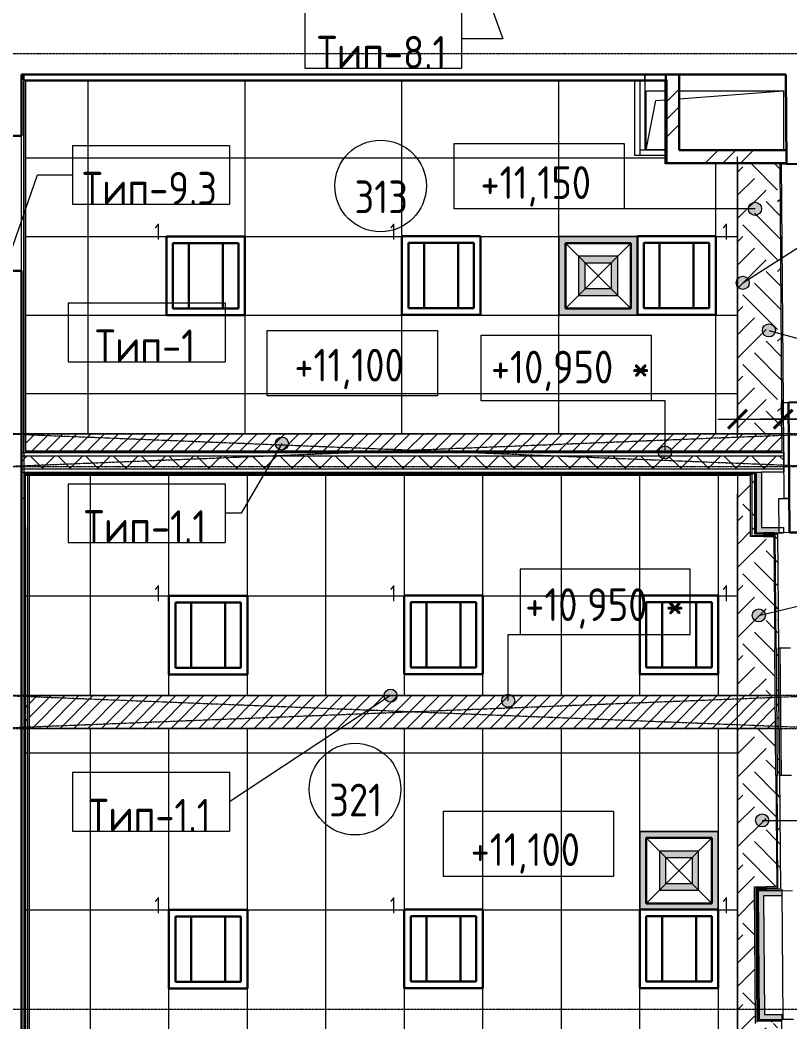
# Model space of a CAD drawing. Header units: millimetres. Extents: x -10438 to 68527, y -5058 to 44223.
# Drawn here: x 49149 to 55035, y 12846 to 20501 of the extents above; entities that cross this region are included whole.
import ezdxf

# ---------------------------------------------------------------- set-up
doc = ezdxf.new("R2010")
doc.units = ezdxf.units.MM
for name, pattern in [('ADSK_Линия сетки', [25, 20, -2.5, 0, -2.5]), ('ADSK_Штриховая_ш3 п1_5', [4.5, 3, -1.5]), ('ADSK_Штрихпунктирная 2 точки_ш15 п1_5 п1_5 п1_5', [19.5, 15, -1.5, 0, -1.5, 0, -1.5])]:
    doc.linetypes.add(name, pattern=pattern)
for name, color, linetype, lineweight in [('Аннотация', 7, 'Continuous', 20), ('Марки', 7, 'Continuous', 20), ('Марки помещений', 7, 'Continuous', 20), ('Обобщенные модели', 7, 'Continuous', 18), ('Оси', 7, 'Continuous', 9), ('Отметки', 7, 'Continuous', 9), ('Перекрытие', 7, 'Continuous', 18), ('Потолки', 7, 'Continuous', 9), ('Потолки штриховка', 7, 'Continuous', 9), ('Размеры', 7, 'Continuous', 9), ('Размеры-100', 7, 'Continuous', 9), ('Стены внутренние', 7, 'Continuous', 18), ('Стены наружные', 7, 'Continuous', 18), ('Стены несущие', 7, 'Continuous', 30), ('Стены отделка', 7, 'Continuous', 30), ('Стены штриховка', 7, 'Continuous', 9), ('Узлы', 7, 'Continuous', 18)]:
    doc.layers.add(name, color=color, linetype=linetype, lineweight=lineweight)
doc.layers.add('Линии', color=7, linetype='Continuous', lineweight=9, true_color=0x00a600)
doc.styles.add('GOST Common_1', font='GOST_Common.ttf', dxfattribs={"width": 0.9, "height": 250})
doc.styles.add('GOST Common_2', font='GOST_Common.ttf', dxfattribs={"width": 0.9, "height": 250})
doc.styles.add('GOST Common_4', font='GOST_Common.ttf', dxfattribs={"width": 0.8, "height": 350})
doc.styles.add('GOST Common_B', font='', dxfattribs={"width": 0.9, "height": 250})
doc.styles.get('GOST Common_B').set_extended_font_data('GOST Common', bold=True)
doc.dimstyles.new('ADSK_Основной_2_5_мм_Округление_до_10_мм', dxfattribs={"dimscale": 304.8, "dimtxt": 251.428749, "dimasz": 0.463911, "dimexe": 0.492126, "dimexo": 0.492126, "dimgap": 0.098425, "dimtad": 1, "dimdec": 0, "dimrnd": 10, "dimdsep": 46, "dimtxsty": 'GOST Common_2', "dimblk1": 'OBLIQUE', "dimblk2": 'OBLIQUE', "dimsah": 1, "dimcen": 0.09, "dimdle": 0.492126, "dimazin": 2, "dimtfac": 1, "dimtdec": 4, "dimtix": 1, "dimtmove": 1, "dimatfit": 3, "dimfxl": 1, "dimtvp": 1, "dimtolj": 1, "dimtzin": 0, "dimlwd": 20, "dimlwe": 20, "dimarcsym": 2})
pattern_1 = [(45, (0, 0), (-381.661, 381.661), []), (45, (134.94, 0), (0, 763.322), []), (45, (-134.94, 0), (0, 763.322), [])]
pattern_2 = [(45, (0, 0), (-53.03301, 53.03301), [])]
pattern_3 = [(45, (0, 444.5), (0, 533.4003), [377.171, -377.171]), (45, (88.9, 355.6), (0, 533.4003), [377.171, -377.171]), (45, (177.8, 266.7), (0, 533.4003), [377.171, -377.171]), (315, (266.7, 266.7), (533.4003, 0), [377.171, -377.171]), (315, (355.6, 355.6), (533.4003, 0), [377.171, -377.171]), (315, (444.5, 444.5), (533.4003, 0), [377.171, -377.171])]

# ---------------------------------------------------------------- blocks, each defined once
blk = doc.blocks.new('GM_Отверстие прямоугольное _в плите_ - Отверстие-6225570-План потолков 3-го этажа')
at = {"layer": 'Обобщенные модели'}
for p, q in [((-525, -225), (-525, 225)), ((-525, 225), (-379.1, 225)), ((-525, -225), (-525, 225)), ((-525, 225), (-379.1, 225)), ((-450, 150), (-379.1, 155.5)), ((-273.1, 225), (525, 225)), ((-273.1, 163.6), (525, 225)), ((-273.1, 225), (525, 225)), ((525, 225), (525, -225)), ((525, 225), (525, -225)), ((-525, -225), (-450, 150)), ((-379.1, -225), (-525, -225)), ((-379.1, -225), (-525, -225)), ((525, -225), (-273.1, -225)), ((525, -225), (-273.1, -225))]:
    blk.add_line(p, q, dxfattribs=at)
blk = doc.blocks.new('ADSK_Марка_Помещение_ОдноЗначение - Номер-159740-План потолков 3-го этажа')
at = {"layer": 'Марки помещений'}
blk.add_circle((0, 0), 3.5, dxfattribs=at)
blk = doc.blocks.new('Высотные отметки - Рамка-12095-План потолков 3-го этажа')
at = {"layer": 'Аннотация'}
for p, q in [((-6.5, 0), (-6.5, 5)), ((-6.5, 5), (6.5, 5)), ((6.5, 5), (6.5, 0)), ((6.5, 0), (-6.5, 0))]:
    blk.add_line(p, q, dxfattribs=at)
blk = doc.blocks.new('ADSK_Марка_Потолок - ADSK_Марка и Смещение от уровня-155896-План потолков 3-го этажа')
at = {"layer": 'Марки'}
for p, q in [((-6, 4.5), (-6, 0)), ((-6, 4.5), (6, 4.5)), ((6, 4.5), (6, 0)), ((-6, 0), (6, 0))]:
    blk.add_line(p, q, dxfattribs=at)
blk = doc.blocks.new('DIMBLOCK19-План потолков 3-го этажа')
at = {"layer": 'Размеры-100', "lineweight": 20, "transparency": 16777216}
for p, q in [((54633.3, 17452), (54633.3, 17602)), ((54983.3, 17452), (54983.3, 17602)), ((54483.3, 17452), (55133.3, 17452)), ((54633.3, 17452), (54633.3, 17402)), ((55834.5, 17452), (54808.3, 17452)), ((54983.3, 17452), (54983.3, 17429.9)), ((56307.5, 17452), (55834.5, 17452))]:
    blk.add_line(p, q, dxfattribs=at)
at = {"layer": 'Размеры-100', "lineweight": 40, "transparency": 16777216}
for p, q in [((54633.3, 17452), (54704, 17522.7)), ((54983.3, 17452), (55054, 17522.7)), ((54633.3, 17452), (54562.6, 17381.3)), ((54983.3, 17452), (54912.6, 17381.3))]:
    blk.add_line(p, q, dxfattribs=at)
at = {"layer": 'Размеры-100', "color": 0, "lineweight": 20, "transparency": 16777216, "insert": (55834.5, 17808.7), "char_height": 250, "width": 567.632, "attachment_point": 1, "line_spacing_factor": 1.022761, "style": 'GOST Common_2'}
blk.add_mtext('350', dxfattribs=at)
blk = doc.blocks.new('_Oblique')
at = {"color": 0, "linetype": 'ByBlock', "lineweight": -2}
blk.add_line((-0.5, -0.5), (0.5, 0.5), dxfattribs=at)

msp = doc.modelspace()

# ---------------------------------------------------------------- hatches: boundary and pattern name
at = {"layer": 'Аннотация', "lineweight": 9}
h = msp.add_hatch(color=256, dxfattribs=at)
edge = h.paths.add_edge_path()
edge.add_arc((54673.571, 18493.79), 50, 0, 360)
at = {"layer": 'Марки'}
h = msp.add_hatch(color=256, dxfattribs=at)
edge = h.paths.add_edge_path()
edge.add_arc((54873.956, 18130.276), 50, 0, 360)
h = msp.add_hatch(color=256, dxfattribs=at)
edge = h.paths.add_edge_path()
edge.add_arc((51151.387, 17265.352), 50, 0, 360)
h = msp.add_hatch(color=256, dxfattribs=at)
edge = h.paths.add_edge_path()
edge.add_arc((54796.621, 15952.893), 50, 0, 360)
h = msp.add_hatch(color=256, dxfattribs=at)
edge = h.paths.add_edge_path()
edge.add_arc((51982.082, 15339.429), 50, 0, 360)
at = {"layer": 'Отметки'}
h = msp.add_hatch(color=256, dxfattribs=at)
edge = h.paths.add_edge_path()
edge.add_arc((54767.539, 19059.207), 50, 0, 360)
h = msp.add_hatch(color=256, dxfattribs=at)
edge = h.paths.add_edge_path()
edge.add_arc((54079.717, 17197.857), 50, 0, 360)
h = msp.add_hatch(color=256, dxfattribs=at)
edge = h.paths.add_edge_path()
edge.add_arc((52881.075, 15300.617), 50, 0, 360)
h = msp.add_hatch(color=256, dxfattribs=at)
edge = h.paths.add_edge_path()
edge.add_arc((54822.322, 14386.586), 50, 0, 360)
at = {"layer": 'Потолки штриховка', "lineweight": 18}
h = msp.add_hatch(dxfattribs=at)
h.set_pattern_fill('FP_20', color=256, style=0, pattern_type=2)
h.set_pattern_definition([(0, (52068.34, 18246.94), (0, -600), []), (270, (52068.3, 18246.9), (-1200, -7e-14), [])])
h.paths.add_polyline_path([(54600.504, 17339.429), (54633.28, 17339.429), (54633.28, 19401.742), (54082.852, 19401.742), (54082.852, 19403.742), (54080.852, 19403.742), (54080.852, 19467.742), (53846.852, 19467.742), (53846.852, 20033.573), (49191.096, 20033.573), (49191.096, 17339.429), (53877.77, 17339.429)])
h.paths.add_polyline_path([(49189.096, 20033.573), (49191.096, 20033.573), (49189.096, 20035.573)])
h = msp.add_hatch(dxfattribs=at)
h.set_pattern_fill('FP_57', color=256, style=0, pattern_type=2)
h.set_pattern_definition(pattern_3)
h.paths.add_polyline_path([(54633.28, 17339.429), (54973.224, 17339.429), (54956.561, 19399.72), (54958.479, 19399.817), (54956.528, 19401.742), (54633.28, 19401.742), (54633.28, 17427.078)])
h.paths.add_polyline_path([(54956.544, 19401.742), (54958.447, 19403.742), (54956.528, 19403.742)])
at = {"layer": 'Потолки штриховка', "lineweight": 18, "true_color": 0x787878}
h = msp.add_hatch(dxfattribs=at)
h.set_pattern_fill('FP_50', color=8, style=0, pattern_type=2)
h.set_pattern_definition(pattern_2)
h.paths.add_polyline_path([(54974.279, 17208.937), (54976.295, 17206.937), (54976.279, 17208.937)])
h.paths.add_polyline_path([(49191.096, 17208.937), (54974.279, 17208.937), (54973.224, 17339.429), (49191.096, 17339.429)])
h.paths.add_polyline_path([(49189.096, 17206.937), (49191.096, 17206.937), (49191.096, 17208.937)])
at = {"layer": 'Потолки штриховка', "lineweight": 18}
h = msp.add_hatch(dxfattribs=at)
h.set_pattern_fill('FP_37', color=256, style=0, pattern_type=2)
h.set_pattern_definition([(90, (56286.8, 14902.16), (600, -4e-14), []), (0, (56286.8, 14902.2), (0, -1200), [])])
h.paths.add_polyline_path([(49191.096, 8801.429), (54633.28, 8801.429), (54633.28, 8819.429), (49209.096, 8819.429), (49209.096, 15089.429), (49191.096, 15089.429), (49191.096, 8819.429)])
h.paths.add_polyline_path([(49191.096, 8799.429), (49191.096, 8801.429), (49189.096, 8799.429)])
h.paths.add_polyline_path([(49219.096, 8829.429), (54633.28, 8829.429), (54633.28, 15089.429), (49219.096, 15089.429), (49219.096, 9228.085)])
h.paths.add_polyline_path([(54633.28, 15339.429), (54633.28, 17021.937), (49219.096, 17021.937), (49219.096, 15339.429), (54600.504, 15339.429)])
h.paths.add_polyline_path([(49209.096, 15339.429), (49209.096, 17021.937), (49191.367, 17021.937), (49191.596, 17031.937), (54633.28, 17031.937), (54633.28, 17034.937), (49191.596, 17034.937), (49191.096, 17046.937), (49179.096, 17046.937), (49179.096, 17040.937), (49191.096, 17040.937), (49191.096, 15339.429)])
h = msp.add_hatch(dxfattribs=at)
h.set_pattern_fill('FP_57', color=256, style=0, pattern_type=2)
h.set_pattern_definition(pattern_3)
h.paths.add_polyline_path([(54824.286, 8799.429), (54824.27, 8801.429), (54822.27, 8801.429), (54824.27, 8799.445)])
h.paths.add_polyline_path([(54821.171, 8801.429), (54822.27, 8801.429), (54819.171, 9184.505), (54821.171, 9184.505), (54822.27, 9186.505), (54999.161, 9186.505), (54969.416, 12852.355), (54791.507, 12852.355), (54791.41, 12854.355), (54789.491, 12854.355), (54781.571, 13859.185), (54783.364, 13859.185), (54783.364, 13861.185), (54961.354, 13861.185), (54951.42, 15089.429), (54933.419, 15089.429), (54943.207, 13869.185), (54773.283, 13869.185), (54781.652, 12844.355), (54951.577, 12844.355), (54981.096, 9194.505), (54796.09, 9194.505), (54799.123, 8819.429), (54633.28, 8819.429), (54633.775, 8801.429), (54819.171, 8801.429)])
h.paths.add_polyline_path([(54789.042, 8829.429), (54786.089, 9204.505), (54971.015, 9204.505), (54941.577, 12834.355), (54771.652, 12834.355), (54763.282, 13879.185), (54933.207, 13879.185), (54923.419, 15089.429), (54633.28, 15089.429), (54633.28, 8829.429), (54786.089, 8829.429)])
h.paths.add_polyline_path([(54946.445, 15339.429), (54949.398, 15339.429), (54939.33, 16572.292), (54768.407, 16572.292), (54768.407, 16574.292), (54766.407, 16574.292), (54766.407, 17034.937), (54633.28, 17034.937), (54633.28, 17031.937), (54743.407, 17031.937), (54743.407, 16564.292), (54921.491, 16564.292), (54931.397, 15339.429), (54936.331, 15339.429)])
h.paths.add_polyline_path([(54918.446, 15339.429), (54921.397, 15339.429), (54911.491, 16554.292), (54733.407, 16554.292), (54733.407, 17021.937), (54633.28, 17021.937), (54633.28, 15339.429)])
h.paths.add_polyline_path([(54766.407, 17034.937), (54768.407, 17034.937), (54768.407, 17036.937)])
at = {"layer": 'Потолки штриховка', "lineweight": 18, "true_color": 0x787878}
h = msp.add_hatch(dxfattribs=at)
h.set_pattern_fill('FP_50', color=8, style=0, pattern_type=2)
h.set_pattern_definition(pattern_2)
h.paths.add_polyline_path([(54600.504, 15089.429), (54923.419, 15089.429), (54921.397, 15339.429), (49219.096, 15339.429), (49219.096, 15089.429), (53877.77, 15089.429)])
h.paths.add_polyline_path([(49191.096, 15089.429), (49209.096, 15089.429), (49209.096, 15339.429), (49191.096, 15339.429)])
h.paths.add_polyline_path([(54936.331, 15089.429), (54951.42, 15089.429), (54948.445, 15339.429), (54931.397, 15339.429), (54933.419, 15089.429)])
at = {"layer": 'Стены внутренние', "lineweight": 9}
h = msp.add_hatch(dxfattribs=at)
h.set_pattern_fill('FP_1', color=256, style=0, pattern_type=2)
h.set_pattern_definition(pattern_1)
h.paths.add_polyline_path([(54086.852, 19507.742), (54186.852, 19507.742), (54186.852, 20085.573), (54086.852, 20085.492), (54086.852, 19989.263)])
h = msp.add_hatch(dxfattribs=at)
h.set_pattern_fill('FP_1', color=256, style=0, pattern_type=2)
h.set_pattern_definition(pattern_1)
h.paths.add_polyline_path([(55007.689, 19407.742), (55007.689, 19507.742), (54086.852, 19507.742), (54086.852, 19407.742), (55003.016, 19407.742)])
h = msp.add_hatch(dxfattribs=at)
h.set_pattern_fill('FP_3', color=256, style=0, pattern_type=2)
h.set_pattern_definition([(45, (0, 0), (-106.066, 106.066), []), (135, (0, 0), (-106.066, -106.066), [])])
h.paths.add_polyline_path([(52432.301, 17071.937), (54987.59, 17071.937), (54987.59, 17171.937), (49159.096, 17171.937), (49159.096, 17071.937), (50986.832, 17071.937)])
at = {"layer": 'Стены внутренние'}
for points in [[(54818.407, 16624.292), (54818.407, 17046.937), (54778.407, 17046.937), (54778.407, 16624.292)], [(54961.398, 16584.292), (54951.328, 16584.585), (54951.007, 16624.292), (54778.407, 16624.292), (54778.407, 16584.292), (54958.445, 16584.292)], [(54831.262, 12864.355), (54841.409, 12864.704), (54833.446, 13849.185), (54793.453, 13848.216), (54801.419, 12864.355)], [(54973.213, 13809.185), (54973.213, 13849.185), (54833.454, 13848.216), (54833.77, 13809.185), (54841.088, 13809.185)], [(54973.213, 12864.355), (54973.213, 12904.355), (54841.088, 12904.355), (54841.412, 12864.355), (54969.416, 12864.355)]]:
    msp.add_hatch(color=256, dxfattribs=at).paths.add_polyline_path(points)
at = {"layer": 'Узлы', "true_color": 0x939393}
h = msp.add_hatch(color=252, dxfattribs=at)
h.paths.add_polyline_path([(53318.342, 18246.937), (53868.342, 18246.937), (53868.342, 18846.937), (53268.342, 18846.937), (53268.342, 18246.937)])
h.paths.add_polyline_path([(53318.342, 18296.937), (53318.342, 18796.937), (53818.342, 18796.937), (53818.342, 18296.937)])
h.paths.add_polyline_path([(53468.342, 18396.937), (53718.342, 18396.937), (53718.342, 18696.937), (53418.342, 18696.937), (53418.342, 18396.937)])
h.paths.add_polyline_path([(53668.342, 18446.937), (53468.342, 18446.937), (53468.342, 18646.937), (53668.342, 18646.937)])
h = msp.add_hatch(color=252, dxfattribs=at)
h.paths.add_polyline_path([(54436.816, 13702.156), (54486.816, 13702.156), (54486.816, 14302.156), (53886.816, 14302.156), (53886.816, 13702.156), (53936.816, 13702.156)])
h.paths.add_polyline_path([(53936.816, 13752.156), (53936.816, 14252.156), (54436.816, 14252.156), (54436.816, 13752.156)])
h.paths.add_polyline_path([(54036.816, 13852.156), (54336.816, 13852.156), (54336.816, 14152.156), (54036.816, 14152.156), (54036.816, 13902.156)])
h.paths.add_polyline_path([(54086.816, 13902.156), (54086.816, 14102.156), (54286.816, 14102.156), (54286.816, 13902.156)])

# ---------------------------------------------------------------- linework, layer by layer
at = {"layer": 'Аннотация', "lineweight": 9}
msp.add_line((54673.571, 18493.79), (55909.214, 19280.025), dxfattribs=at)
msp.add_circle((54673.571, 18493.79), 50, dxfattribs=at)
at = {"layer": 'Линии', "color": 7, "linetype": 'ADSK_Штриховая_ш3 п1_5'}
for p, q in [((54633.28, 17315.485), (54633.28, 19457.742)), ((54633.28, 8801.429), (54633.28, 16884.937))]:
    msp.add_line(p, q, dxfattribs=at)
at = {"layer": 'Линии', "color": 1, "lineweight": 30, "true_color": 0xff0000}
for p, q in [((50268.342, 18846.937), (50868.342, 18846.937)), ((50268.342, 18246.937), (50268.342, 18846.937)), ((50868.342, 18846.937), (50868.342, 18246.937)), ((50818.342, 18796.937), (50318.342, 18796.937)), ((50318.342, 18796.937), (50318.342, 18296.937)), ((50438.342, 18796.937), (50438.342, 18296.937)), ((50698.342, 18796.937), (50698.342, 18296.937)), ((50818.342, 18296.937), (50818.342, 18796.937)), ((50318.342, 18296.937), (50818.342, 18296.937)), ((50868.342, 18246.937), (50268.342, 18246.937)), ((52086.815, 16104.588), (52686.815, 16104.588)), ((52086.815, 15504.588), (52086.815, 16104.588)), ((52686.815, 16104.588), (52686.815, 15504.588)), ((52636.815, 16054.588), (52136.815, 16054.588)), ((52136.815, 16054.588), (52136.815, 15554.588)), ((52256.815, 16054.588), (52256.815, 15554.588)), ((52516.815, 16054.588), (52516.815, 15554.588)), ((52636.815, 15554.588), (52636.815, 16054.588)), ((52136.815, 15554.588), (52636.815, 15554.588)), ((52686.815, 15504.588), (52086.815, 15504.588))]:
    msp.add_line(p, q, dxfattribs=at)
at = {"layer": 'Линии', "color": 5, "lineweight": 30, "true_color": 0x0000ff}
for p, q in [((52068.342, 18849.369), (52668.342, 18849.369)), ((52068.342, 18249.369), (52068.342, 18849.369)), ((52668.342, 18849.369), (52668.342, 18249.369)), ((53868.342, 18849.369), (54468.342, 18849.369)), ((53868.342, 18249.369), (53868.342, 18849.369)), ((54468.342, 18849.369), (54468.342, 18249.369)), ((52618.342, 18799.369), (52118.342, 18799.369)), ((52118.342, 18799.369), (52118.342, 18299.369)), ((52238.342, 18799.369), (52238.342, 18299.369)), ((52498.342, 18799.369), (52498.342, 18299.369)), ((52618.342, 18299.369), (52618.342, 18799.369)), ((53818.342, 18796.937), (53318.342, 18796.937)), ((53318.342, 18796.937), (53318.342, 18296.937)), ((53818.342, 18296.937), (53818.342, 18796.937)), ((54418.342, 18799.369), (53918.342, 18799.369)), ((53918.342, 18799.369), (53918.342, 18299.369)), ((54038.342, 18799.369), (54038.342, 18299.369)), ((54298.342, 18799.369), (54298.342, 18299.369)), ((54418.342, 18299.369), (54418.342, 18799.369)), ((52118.342, 18299.369), (52618.342, 18299.369)), ((53318.342, 18296.937), (53818.342, 18296.937)), ((53918.342, 18299.369), (54418.342, 18299.369)), ((52668.342, 18249.369), (52068.342, 18249.369)), ((54468.342, 18249.369), (53868.342, 18249.369)), ((50286.816, 16102.156), (50886.816, 16102.156)), ((50286.816, 15502.156), (50286.816, 16102.156)), ((50886.816, 16102.156), (50886.816, 15502.156)), ((53886.815, 16104.588), (54486.815, 16104.588)), ((53886.815, 15504.588), (53886.815, 16104.588)), ((54486.815, 16104.588), (54486.815, 15504.588)), ((50836.816, 16052.156), (50336.816, 16052.156)), ((50336.816, 16052.156), (50336.816, 15552.156)), ((50456.816, 16052.156), (50456.816, 15552.156)), ((50716.816, 16052.156), (50716.816, 15552.156)), ((50836.816, 15552.156), (50836.816, 16052.156)), ((54436.815, 16054.588), (53936.815, 16054.588)), ((53936.815, 16054.588), (53936.815, 15554.588)), ((54056.815, 16054.588), (54056.815, 15554.588)), ((54316.815, 16054.588), (54316.815, 15554.588)), ((54436.815, 15554.588), (54436.815, 16054.588)), ((50336.816, 15552.156), (50836.816, 15552.156)), ((53936.815, 15554.588), (54436.815, 15554.588)), ((50886.816, 15502.156), (50286.816, 15502.156)), ((54486.815, 15504.588), (53886.815, 15504.588)), ((54436.816, 14252.156), (53936.816, 14252.156)), ((53936.816, 14252.156), (53936.816, 13752.156)), ((54436.816, 13752.156), (54436.816, 14252.156)), ((52086.815, 13704.588), (52686.815, 13704.588)), ((52086.815, 13104.588), (52086.815, 13704.588)), ((52686.815, 13704.588), (52686.815, 13104.588)), ((53886.815, 13704.588), (54486.815, 13704.588)), ((53886.815, 13104.588), (53886.815, 13704.588)), ((53936.816, 13752.156), (54436.816, 13752.156)), ((54486.815, 13704.588), (54486.815, 13104.588)), ((50286.816, 13702.156), (50886.816, 13702.156)), ((50286.816, 13102.156), (50286.816, 13702.156)), ((50836.816, 13652.156), (50336.816, 13652.156)), ((50336.816, 13652.156), (50336.816, 13152.156)), ((50456.816, 13652.156), (50456.816, 13152.156)), ((50716.816, 13652.156), (50716.816, 13152.156)), ((50836.816, 13152.156), (50836.816, 13652.156)), ((50886.816, 13702.156), (50886.816, 13102.156)), ((52636.815, 13654.588), (52136.815, 13654.588)), ((52136.815, 13654.588), (52136.815, 13154.588)), ((52256.815, 13654.588), (52256.815, 13154.588)), ((52516.815, 13654.588), (52516.815, 13154.588)), ((52636.815, 13154.588), (52636.815, 13654.588)), ((54436.815, 13654.588), (53936.815, 13654.588)), ((53936.815, 13654.588), (53936.815, 13154.588)), ((54056.815, 13654.588), (54056.815, 13154.588)), ((54316.815, 13654.588), (54316.815, 13154.588)), ((54436.815, 13154.588), (54436.815, 13654.588)), ((50886.816, 13102.156), (50286.816, 13102.156)), ((50336.816, 13152.156), (50836.816, 13152.156)), ((52686.815, 13104.588), (52086.815, 13104.588)), ((52136.815, 13154.588), (52636.815, 13154.588)), ((54486.815, 13104.588), (53886.815, 13104.588)), ((53936.815, 13154.588), (54436.815, 13154.588))]:
    msp.add_line(p, q, dxfattribs=at)
at = {"layer": 'Линии', "color": 7, "lineweight": 18}
for p, q in [((53268.342, 18846.937), (53868.342, 18846.937)), ((53268.342, 18246.937), (53268.342, 18846.937)), ((53868.342, 18846.937), (53868.342, 18246.937)), ((53318.342, 18796.937), (53818.342, 18296.937)), ((53818.342, 18796.937), (53318.342, 18296.937)), ((53868.342, 18246.937), (53268.342, 18246.937)), ((53886.816, 14302.156), (54486.816, 14302.156)), ((53886.816, 13702.156), (53886.816, 14302.156)), ((53936.816, 14252.156), (54436.816, 13752.156)), ((54436.816, 14252.156), (53936.816, 13752.156)), ((54486.816, 14302.156), (54486.816, 13702.156)), ((54486.816, 13702.156), (53886.816, 13702.156))]:
    msp.add_line(p, q, dxfattribs=at)
at = {"layer": 'Линии', "color": 7}
for p, q in [((53868.342, 18846.937), (53268.342, 18846.937)), ((53268.342, 18846.937), (53268.342, 18246.937)), ((53868.342, 18246.937), (53868.342, 18846.937)), ((53318.342, 18296.937), (53318.342, 18796.937)), ((53318.342, 18796.937), (53818.342, 18796.937)), ((53818.342, 18796.937), (53818.342, 18296.937)), ((53418.342, 18696.937), (53418.342, 18396.937)), ((53718.342, 18696.937), (53418.342, 18696.937)), ((53718.342, 18396.937), (53718.342, 18696.937)), ((53468.342, 18646.937), (53668.342, 18646.937)), ((53468.342, 18446.937), (53468.342, 18646.937)), ((53668.342, 18646.937), (53668.342, 18446.937)), ((53418.342, 18396.937), (53718.342, 18396.937)), ((53668.342, 18446.937), (53468.342, 18446.937)), ((53818.342, 18296.937), (53318.342, 18296.937)), ((53268.342, 18246.937), (53868.342, 18246.937)), ((54486.816, 14302.156), (53886.816, 14302.156)), ((53886.816, 14302.156), (53886.816, 13702.156)), ((53936.816, 13752.156), (53936.816, 14252.156)), ((53936.816, 14252.156), (54436.816, 14252.156)), ((54436.816, 14252.156), (54436.816, 13752.156)), ((54486.816, 13702.156), (54486.816, 14302.156)), ((54036.816, 14152.156), (54036.816, 13852.156)), ((54336.816, 14152.156), (54036.816, 14152.156)), ((54086.816, 14102.156), (54286.816, 14102.156)), ((54086.816, 13902.156), (54086.816, 14102.156)), ((54286.816, 14102.156), (54286.816, 13902.156)), ((54336.816, 13852.156), (54336.816, 14152.156)), ((54286.816, 13902.156), (54086.816, 13902.156)), ((54036.816, 13852.156), (54336.816, 13852.156)), ((54436.816, 13752.156), (53936.816, 13752.156)), ((53886.816, 13702.156), (54486.816, 13702.156))]:
    msp.add_line(p, q, dxfattribs=at)
at = {"layer": 'Линии', "color": 7, "linetype": 'ADSK_Штрихпунктирная 2 точки_ш15 п1_5 п1_5 п1_5'}
for p, q in [((55229.86, 17339.429), (49000.885, 17339.429)), ((49000.885, 17089.429), (55229.86, 17339.429)), ((55229.86, 17089.429), (49000.885, 17339.429)), ((49000.885, 17089.429), (55229.86, 17089.429)), ((55229.86, 15339.429), (49000.885, 15339.429)), ((49000.885, 15092.156), (55229.86, 15339.429)), ((55229.86, 15092.156), (49000.885, 15339.429)), ((49000.885, 15089.429), (55229.86, 15089.429))]:
    msp.add_line(p, q, dxfattribs=at)
at = {"layer": 'Марки'}
for p, q in [((52471.12, 21366.8), (52840.866, 20357.704)), ((52840.866, 20357.704), (52525.042, 20357.704)), ((48699.096, 17635.171), (49281.9, 19318.911)), ((49281.9, 19318.911), (49550.306, 19318.911)), ((54873.956, 18130.276), (56094.699, 17788.809)), ((51151.387, 17265.352), (50838.494, 16734.007)), ((50838.494, 16734.007), (50716.868, 16734.007)), ((54796.621, 15952.893), (56013.265, 16246.668)), ((51982.082, 15339.429), (50750.306, 14528.658))]:
    msp.add_line(p, q, dxfattribs=at)
for centre in [(54873.956, 18130.276), (51151.387, 17265.352), (54796.621, 15952.893), (51982.082, 15339.429)]:
    msp.add_circle(centre, 50, dxfattribs=at)
at = {"layer": 'Оси', "linetype": 'ADSK_Линия сетки'}
for p, q in [((-9638.275, 20245), (56004.853, 20245)), ((-9638.275, 12945), (56004.853, 12945))]:
    msp.add_line(p, q, dxfattribs=at)
at = {"layer": 'Отметки', "lineweight": 20}
for p, q in [((53773.705, 19059.207), (53116.755, 19059.207)), ((54767.539, 19059.207), (53773.705, 19059.207)), ((54079.717, 17593.142), (53323.136, 17593.142)), ((54079.717, 17197.857), (54079.717, 17593.142)), ((52881.075, 15806.87), (53622.829, 15806.87)), ((52881.075, 15300.617), (52881.075, 15806.87)), ((54822.322, 14386.586), (56378.226, 14386.586))]:
    msp.add_line(p, q, dxfattribs=at)
at = {"layer": 'Отметки'}
for centre in [(54767.539, 19059.207), (54079.717, 17197.857), (52881.075, 15300.617), (54822.322, 14386.586)]:
    msp.add_circle(centre, 50, dxfattribs=at)
at = {"layer": 'Перекрытие'}
for p, q in [((49168.436, 20085.492), (49175, 20085.492)), ((53926.852, 20085.492), (54086.852, 20085.492)), ((54186.852, 20085.492), (55003.073, 20085.492))]:
    msp.add_line(p, q, dxfattribs=at)
at = {"layer": 'Потолки'}
for p, q in [((54633.28, 19401.742), (54633.28, 17339.429)), ((49191.096, 17339.429), (54973.224, 17339.429)), ((54633.28, 17034.937), (54633.28, 17031.937)), ((54633.28, 17022.14), (54633.28, 15339.429)), ((49191.096, 15339.429), (49209.096, 15339.429)), ((49219.096, 15339.429), (54921.397, 15339.429)), ((54931.397, 15339.429), (54949.398, 15339.429)), ((49209.096, 15089.429), (49191.096, 15089.429)), ((54923.419, 15089.429), (49219.096, 15089.429)), ((54633.28, 15089.429), (54633.28, 8829.429)), ((54951.42, 15089.429), (54933.419, 15089.429)), ((54973.213, 12864.638), (54981.413, 12864.704))]:
    msp.add_line(p, q, dxfattribs=at)
at = {"layer": 'Стены внутренние'}
for p, q in [((49168.436, 20085.55), (49173.891, 20085.492)), ((53926.852, 20045.573), (53926.852, 20085.573)), ((53846.852, 20033.573), (53846.852, 19467.742)), ((53886.852, 20033.573), (53886.852, 19467.742)), ((53926.852, 19507.742), (53926.852, 20033.573)), ((53846.852, 19467.742), (54081.026, 19467.742)), ((54080.852, 19507.742), (53886.852, 19507.742)), ((54968.56, 19399.817), (54983.28, 17579.876)), ((54921.491, 16564.292), (54831.488, 16564.292)), ((54831.569, 16554.292), (54911.572, 16554.292)), ((54911.572, 16554.292), (54918.446, 15704.291)), ((54928.446, 15704.371), (54921.491, 16564.292)), ((54926.331, 14729.32), (54933.207, 13879.185)), ((54943.288, 13869.185), (54936.331, 14729.401)), ((54933.207, 13879.185), (54853.205, 13879.185)), ((54853.285, 13869.185), (54943.288, 13869.185)), ((54973.354, 13861.185), (54973.447, 13849.672))]:
    msp.add_line(p, q, dxfattribs=at)
at = {"layer": 'Стены наружные'}
for p, q in [((54958.561, 19399.736), (54956.561, 19399.72)), ((54956.561, 19399.72), (54971.28, 17579.779)), ((49191.096, 17040.937), (49179.096, 17040.937)), ((49191.096, 16624.437), (49191.096, 17040.937)), ((54831.423, 16572.292), (54939.427, 16572.292)), ((54939.427, 16572.292), (54946.445, 15704.517)), ((54954.331, 14729.546), (54961.354, 13861.185)), ((54961.354, 13861.185), (54853.35, 13861.185)), ((54973.213, 12864.355), (54981.416, 12864.355)), ((54969.513, 12852.355), (54976.207, 12024.635))]:
    msp.add_line(p, q, dxfattribs=at)
at = {"layer": 'Стены несущие'}
for p, q in [((55003.016, 20085.573), (49159.096, 20085.573)), ((49159.096, 19615.573), (49159.096, 20085.573)), ((54086.852, 19407.742), (54086.852, 20085.573)), ((54186.852, 20085.573), (54186.852, 19507.742)), ((55008.559, 19400.14), (55003.016, 20085.573)), ((49159.096, 19615.573), (48719.096, 19615.573)), ((54186.852, 19507.742), (55007.689, 19507.742)), ((55007.689, 19507.742), (55007.689, 19407.742)), ((55007.689, 19407.742), (54086.852, 19407.742)), ((55338.548, 19402.809), (55008.559, 19400.14)), ((48719.096, 18585.573), (49159.096, 18585.573)), ((49159.096, 18585.573), (49159.096, 12281.937)), ((55023.278, 17580.2), (55353.267, 17582.869)), ((55023.278, 17580.2), (55031.325, 16585.232)), ((55361.315, 16587.901), (55031.325, 16585.232))]:
    msp.add_line(p, q, dxfattribs=at)
at = {"layer": 'Стены отделка', "lineweight": 9}
for p, q in [((49159.096, 20085), (49179.096, 20085)), ((49175, 20045.573), (49175, 20085.573)), ((49179.096, 20085), (49179.096, 20035.573)), ((53922.266, 20085.573), (53922.266, 20045.573)), ((49175, 20045.573), (54092.852, 20045.573)), ((54080.852, 20033.573), (49191.096, 20033.573)), ((49191.096, 20033.573), (49191.096, 17208.937)), ((54080.852, 19403.742), (54080.852, 20033.573)), ((54092.852, 20045.573), (54092.852, 19413.742)), ((49159.096, 18585.573), (49159.096, 19615.573)), ((54956.544, 19401.742), (54082.852, 19401.742)), ((54092.852, 19413.742), (54968.448, 19413.742)), ((54956.561, 19399.72), (54956.544, 19401.742)), ((55008.559, 19400.14), (54958.561, 19399.736)), ((54968.448, 19413.742), (54968.56, 19399.817)), ((54968.517, 19405.211), (55008.515, 19405.535)), ((54971.28, 17579.779), (55023.278, 17580.2)), ((54974.279, 17208.937), (54971.28, 17579.779)), ((54983.28, 17579.876), (54989.221, 16845.295)), ((49159.096, 17196.937), (54987.59, 17196.937)), ((49179.096, 17196.937), (49179.096, 16624.437)), ((49191.096, 17208.937), (54974.279, 17208.937)), ((54987.59, 17196.937), (54987.59, 17046.937)), ((49159.096, 17046.937), (54778.407, 17046.937)), ((49191.367, 17031.937), (54743.407, 17031.937)), ((49191.367, 17021.937), (49191.367, 17031.937)), ((54733.407, 17021.937), (49191.367, 17021.937)), ((49191.596, 17034.937), (49191.596, 17046.937)), ((54766.407, 17034.937), (49191.596, 17034.937)), ((49209.096, 11061.937), (49209.096, 17021.937)), ((49219.096, 17021.937), (49219.096, 11061.937)), ((54733.407, 16554.292), (54733.407, 17021.937)), ((54743.407, 17031.937), (54743.407, 16564.292)), ((54766.407, 16574.292), (54766.407, 17034.937)), ((54778.407, 16584.292), (54778.407, 17046.937)), ((54987.59, 17046.937), (54818.407, 17046.937)), ((54818.407, 17046.937), (54818.407, 16624.292)), ((49179.096, 16845), (49159.096, 16845)), ((54949.221, 16845.068), (55029.219, 16845.715)), ((54951.328, 16584.585), (54949.221, 16845.068)), ((55029.219, 16845.619), (54989.221, 16845.295)), ((49179.096, 16624.437), (49191.096, 16624.437)), ((49191.096, 16624.437), (49191.096, 11061.937)), ((54818.407, 16624.292), (54985.123, 16624.292)), ((54985.123, 16624.292), (54985.123, 16584.292)), ((54831.569, 16554.292), (54733.407, 16554.292)), ((54743.407, 16564.292), (54831.488, 16564.292)), ((54831.423, 16572.292), (54768.407, 16572.292)), ((54778.407, 16584.292), (54985.123, 16584.292)), ((54915.123, 16584.292), (54831.332, 16583.615)), ((54831.332, 16583.615), (54831.423, 16572.292)), ((54831.488, 16564.292), (54831.569, 16554.292)), ((55031.325, 16585.232), (54951.328, 16584.585)), ((54918.446, 15704.291), (54928.446, 15704.371)), ((54926.331, 14729.32), (54918.446, 15704.291)), ((54928.446, 15704.371), (54936.331, 14729.401)), ((54946.445, 15704.517), (55038.442, 15705.261)), ((54954.331, 14729.546), (54946.445, 15704.517)), ((54958.453, 15703.614), (54958.445, 15704.614)), ((54936.331, 14729.401), (54926.331, 14729.32)), ((55046.328, 14730.29), (54954.331, 14729.546)), ((54763.202, 13879.185), (54853.205, 13879.185)), ((54771.652, 12834.355), (54763.202, 13879.185)), ((54853.285, 13869.185), (54773.283, 13869.185)), ((54773.283, 13869.185), (54781.571, 12844.355)), ((54789.491, 12854.355), (54781.364, 13859.185)), ((54783.348, 13861.185), (54853.35, 13861.185)), ((54853.205, 13879.185), (54853.285, 13869.185)), ((54853.35, 13861.185), (54853.447, 13849.185)), ((54801.41, 12864.355), (54793.445, 13849.185)), ((54973.451, 13849.185), (54793.445, 13849.185)), ((54833.77, 13809.185), (54841.088, 12904.355)), ((54973.213, 13809.185), (54833.77, 13809.185)), ((54913.213, 13849.185), (55053.445, 13850.319)), ((54973.213, 13849.185), (54973.213, 13809.185)), ((54973.447, 13849.672), (54981.413, 12864.704)), ((54801.41, 12864.355), (54973.213, 12864.355)), ((54841.088, 12904.355), (54973.213, 12904.355)), ((54969.416, 12864.355), (54969.513, 12852.355)), ((54973.213, 12904.355), (54973.213, 12864.355)), ((55061.411, 12865.351), (54981.413, 12864.704)), ((54969.513, 12852.355), (54791.507, 12852.355))]:
    msp.add_line(p, q, dxfattribs=at)
at = {"layer": 'Стены штриховка'}
for p, q in [((49179.096, 17196.937), (49179.096, 20035.573)), ((54082.852, 20035.573), (49189.096, 20035.573)), ((49189.096, 20035.573), (49189.096, 17206.937)), ((54082.852, 19401.742), (54082.852, 20035.573)), ((54958.528, 19403.742), (54080.852, 19403.742)), ((54080.852, 19401.742), (54080.852, 19403.742)), ((54082.852, 19401.742), (54080.852, 19401.742)), ((54958.561, 19399.736), (54958.528, 19403.742)), ((54976.295, 17206.937), (54973.28, 17579.795)), ((49159.096, 17171.937), (54987.59, 17171.937)), ((49189.096, 17206.937), (54976.295, 17206.937)), ((49159.096, 17071.937), (54987.59, 17071.937)), ((54768.407, 17036.937), (49191.596, 17036.937)), ((54768.407, 16572.292), (54768.407, 17036.937)), ((54778.407, 17046.937), (54818.407, 17046.937)), ((49179.096, 16624.437), (49179.096, 11061.937)), ((49189.096, 16624.437), (49189.096, 11061.937)), ((54831.407, 16574.292), (54766.407, 16574.292)), ((54766.407, 16572.292), (54766.407, 16574.292)), ((54768.407, 16572.292), (54766.407, 16572.292)), ((54956.33, 14729.562), (54948.445, 15704.533)), ((54958.453, 15703.614), (54966.33, 14729.643)), ((54781.364, 13859.185), (54781.348, 13861.185)), ((54781.348, 13861.185), (54783.348, 13861.185)), ((54781.364, 13859.185), (54853.366, 13859.185)), ((54791.507, 12852.355), (54783.348, 13861.185)), ((54969.497, 12854.355), (54789.491, 12854.355)), ((54789.507, 12852.355), (54789.491, 12854.355)), ((54791.507, 12852.355), (54789.507, 12852.355))]:
    msp.add_line(p, q, dxfattribs=at)

# ---------------------------------------------------------------- block references
at = {"layer": 'Марки', "xscale": 99.99999999999993, "yscale": 99.99999999999993, "zscale": 99.99999999999993}
for p in [(51925.042, 20132.704), (50150.306, 19093.911), (50116.868, 17890.157), (50116.868, 16509.007), (50150.306, 14303.658)]:
    msp.add_blockref('ADSK_Марка_Потолок - ADSK_Марка и Смещение от уровня-155896-План потолков 3-го этажа', p, dxfattribs=at)
at = {"layer": 'Марки помещений', "xscale": 99.99999999999993, "yscale": 99.99999999999993, "zscale": 99.99999999999993}
for p in [(51905.326, 19233.691), (51710.092, 14625.36)]:
    msp.add_blockref('ADSK_Марка_Помещение_ОдноЗначение - Номер-159740-План потолков 3-го этажа', p, dxfattribs=at)
at = {"layer": 'Обобщенные модели'}
msp.add_blockref('GM_Отверстие прямоугольное _в плите_ - Отверстие-6225570-План потолков 3-го этажа', (54459.948, 19735.857), dxfattribs=at)
at = {"layer": 'Отметки', "lineweight": 20, "xscale": 99.99999999999993, "yscale": 99.99999999999993, "zscale": 99.99999999999993}
for p in [(53116.755, 19059.207), (51689.227, 17629.423), (53323.136, 17593.142), (53036.234, 13957.901)]:
    msp.add_blockref('Высотные отметки - Рамка-12095-План потолков 3-го этажа', p, dxfattribs=at)
at = {"layer": 'Отметки', "lineweight": 20, "extrusion": (0, 0, -1), "xscale": 99.99999999999993, "yscale": 99.99999999999993, "zscale": 99.99999999999993}
msp.add_blockref('Высотные отметки - Рамка-12095-План потолков 3-го этажа', (-53622.829, 15806.87), dxfattribs=at)

# ---------------------------------------------------------------- texts
at = {"layer": 'Аннотация', "lineweight": 9, "char_height": 125, "width": 175.5, "attachment_point": 5, "line_spacing_factor": 1.022766, "style": 'GOST Common_4'}
for insert in [(50201.249, 18884.008), (52001.068, 18884.008), (54543.373, 18884.008), (50201.249, 16121.066), (52001.068, 16121.066), (54543.373, 16121.066), (50201.249, 13737.225), (52001.068, 13737.225), (54543.373, 13737.225)]:
    msp.add_mtext('\\pt180,360,540,720,900,1080,1260,1440,1620,1800,1980,2160,2340,2520,2700,2880,3060,3240,3420,3600,3780,3960,4140,4320,4500,4680,4860,5040,5220,5400,5580,5760;1 ', dxfattribs=dict(at, insert=insert))
at = {"layer": 'Марки', "lineweight": 9, "char_height": 250, "attachment_point": 5, "line_spacing_factor": 1.022766, "style": 'GOST Common_B'}
for s, insert, width in [('\\pt1143,2286,3429,4572,5715,6858,8001,9144,10287,11430,12573,13716,14859,16002,17145,18288,19431,20574,21717,22860,24003,25146,26289,27432,28575,29718,30861,32004,33147,34290,35433,36576;Тип-8.1', (51914.411, 20254.86), 1024.2), ('\\pt1143,2286,3429,4572,5715,6858,8001,9144,10287,11430,12573,13716,14859,16002,17145,18288,19431,20574,21717,22860,24003,25146,26289,27432,28575,29718,30861,32004,33147,34290,35433,36576;Тип-9.3', (50140.125, 19216.067), 1065.6), ('\\pt1143,2286,3429,4572,5715,6858,8001,9144,10287,11430,12573,13716,14859,16002,17145,18288,19431,20574,21717,22860,24003,25146,26289,27432,28575,29718,30861,32004,33147,34290,35433,36576;Тип-1', (50106.237, 18012.313), 792), ('\\pt1143,2286,3429,4572,5715,6858,8001,9144,10287,11430,12573,13716,14859,16002,17145,18288,19431,20574,21717,22860,24003,25146,26289,27432,28575,29718,30861,32004,33147,34290,35433,36576;Тип-1.1', (50106.237, 16631.163), 982.8), ('\\pt1143,2286,3429,4572,5715,6858,8001,9144,10287,11430,12573,13716,14859,16002,17145,18288,19431,20574,21717,22860,24003,25146,26289,27432,28575,29718,30861,32004,33147,34290,35433,36576;Тип-1.1', (50139.675, 14425.813), 982.8)]:
    msp.add_mtext(s, dxfattribs=dict(at, insert=insert, width=width))
at = {"layer": 'Марки помещений', "lineweight": 9, "char_height": 250, "width": 441, "attachment_point": 5, "line_spacing_factor": 1.022766, "style": 'GOST Common_1'}
for s, insert in [('\\pt450,900,1350,1800,2250,2700,3150,3600,4050,4500,4950,5400,5850,6300,6750,7200,7650,8100,8550,9000,9450,9900,10350,10800,11250,11700,12150,12600,13050,13500,13950,14400;313', (51910.269, 19150.109)), ('\\pt450,900,1350,1800,2250,2700,3150,3600,4050,4500,4950,5400,5850,6300,6750,7200,7650,8100,8550,9000,9450,9900,10350,10800,11250,11700,12150,12600,13050,13500,13950,14400;321', (51715.035, 14541.778))]:
    msp.add_mtext(s, dxfattribs=dict(at, insert=insert))
at = {"layer": 'Отметки', "lineweight": 20, "char_height": 250, "attachment_point": 1, "line_spacing_factor": 1.022761, "style": 'GOST Common_2'}
for s, insert, width in [('+11,150', (52669.137, 19384.361), 1062.01039), ('+11,100', (51246.723, 17989.433), 1062.01039), ('+10,950 *', (52748.808, 17974.769), 1442.16184), ('+10,950 *', (53010.342, 16159.688), 1442.16184), ('+11,100', (52593.73, 14288.153), 1062.01039)]:
    msp.add_mtext(s, dxfattribs=dict(at, insert=insert, width=width))

# ---------------------------------------------------------------- dimensions: what is measured, and where the dimension line sits
at = {"layer": 'Размеры', "lineweight": 20}
dim = msp.add_linear_dim(base=(54983.28, 17452.011), p1=(54633.28, 17551.996), p2=(54983.28, 17579.876), dimstyle='ADSK_Основной_2_5_мм_Округление_до_10_мм', override={"dimpost": '<>', "dimfxl": 351.108706}, dxfattribs=at)
dim.commit()
dim.dimension.update_dxf_attribs({"geometry": 'DIMBLOCK19-План потолков 3-го этажа', "text_midpoint": (56118.285, 17642.051), "dimtype": 160})

doc.saveas('drawing.dxf')
